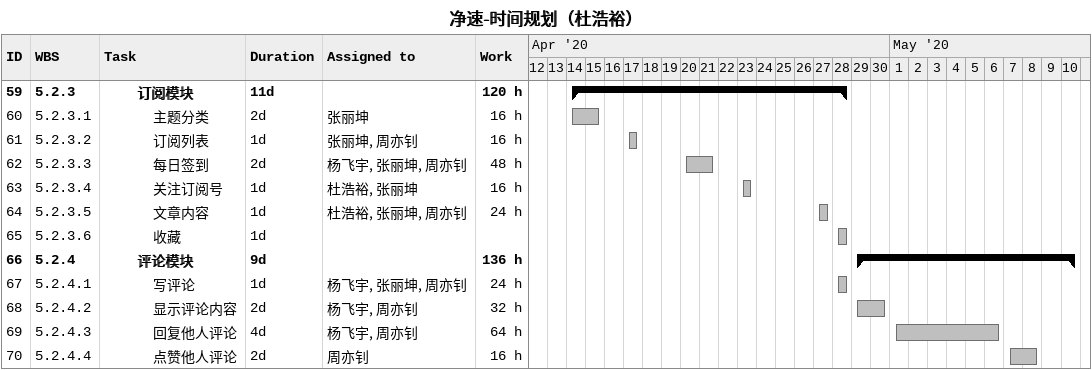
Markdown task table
净速-时间规划（杜浩裕）

| ID | WBS | Task | Duration | Start | Finish | Resources | Work (h) |
|---|---|---|---|---|---|---|---|
| 59 | 5.2.3 | **订阅模块** | 11d | 2020-04-14 | 2020-04-28 |  | 120 |
| 60 | 5.2.3.1 | 主题分类 | 2d | 2020-04-14 | 2020-04-15 | 张丽坤 | 16 |
| 61 | 5.2.3.2 | 订阅列表 | 1d | 2020-04-17 | 2020-04-17 | 张丽坤, 周亦钊 | 16 |
| 62 | 5.2.3.3 | 每日签到 | 2d | 2020-04-20 | 2020-04-21 | 杨飞宇, 张丽坤, 周亦钊 | 48 |
| 63 | 5.2.3.4 | 关注订阅号 | 1d | 2020-04-23 | 2020-04-23 | 杜浩裕, 张丽坤 | 16 |
| 64 | 5.2.3.5 | 文章内容 | 1d | 2020-04-27 | 2020-04-27 | 杜浩裕, 张丽坤, 周亦钊 | 24 |
| 65 | 5.2.3.6 | 收藏 | 1d | 2020-04-28 | 2020-04-28 |  |  |
| 66 | 5.2.4 | **评论模块** | 9d | 2020-04-29 | 2020-05-10 |  | 136 |
| 67 | 5.2.4.1 | 写评论 | 1d | 2020-04-28 | 2020-04-28 | 杨飞宇, 张丽坤, 周亦钊 | 24 |
| 68 | 5.2.4.2 | 显示评论内容 | 2d | 2020-04-29 | 2020-04-30 | 杨飞宇, 周亦钊 | 32 |
| 69 | 5.2.4.3 | 回复他人评论 | 4d | 2020-05-01 | 2020-05-06 | 杨飞宇, 周亦钊 | 64 |
| 70 | 5.2.4.4 | 点赞他人评论 | 2d | 2020-05-07 | 2020-05-08 | 周亦钊 | 16 |
